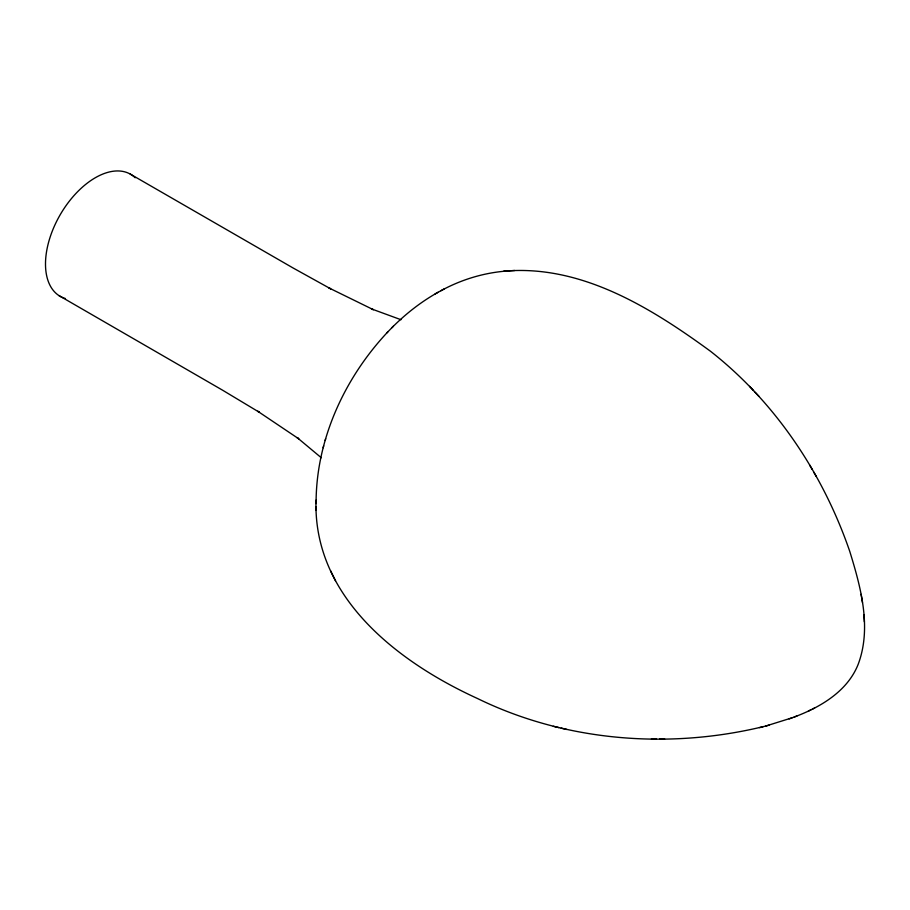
<?xml version="1.0" encoding="UTF-8"?>
<svg xmlns="http://www.w3.org/2000/svg" width="910" height="910" viewBox="0 0 910 910"><rect width="100%" height="100%" fill="white"/><g stroke="black" fill="none" stroke-linecap="round" stroke-linejoin="round"><path stroke-width="1.36" d="M316.089 503.605C315.906 439.78 344.606 377.752 387.956 331.74M323.141 447.765L323.687 445.854M325.188 440.451L325.678 438.745M391.88 327.736C405.598 313.927 421.08 301.767 438.097 292.281M386.716 333.026L393.268 326.303M440.918 290.734C461.711 279.359 484.996 272.386 508.679 270.896M435.082 293.941L444.08 288.993M794.157 717.046C820.263 707.32 847.54 691.395 858.232 664.175C871.882 627.559 860.792 587.178 849.781 551.449C823.015 473.655 775.388 402.152 710.403 351.192C650.684 307.603 580.716 264.116 503.537 271.237M808.387 711.074L810.867 709.845M812.312 709.117L814.632 707.98M765.799 726.032L792.098 717.808M789.141 718.923L796.944 715.999M316.02 500.159C313.006 597.096 397.863 662.127 477.488 698.505C567.214 742.378 672.934 749.885 769.212 725.156M759.52 727.647L763.103 726.726M509.486 270.85L514.719 270.498M651.389 738.977L656.519 739M659.682 739L664.675 739.011M553.291 726.305L558.922 727.625M561.186 728.148L566.748 729.456M400.98 319.717L371.416 308.877L373.373 309.696L328.92 287.913L330.717 288.845L293.168 268.029L130.164 174.026M58.945 295.579L222.62 390.219L259.418 412.332L257.712 411.24L298.81 438.847L297.115 437.562L321.287 457.741M749.556 386.352L753.526 390.572M755.107 392.278L759.02 396.43M809.593 464.976L812.175 469.401M813.745 472.142L816.259 476.453M330.592 570.798L332.855 575.427M333.219 576.144L335.528 580.853M862.464 602.522L861.099 594.287M864.363 621.848L863.92 614.887M316.168 506.825L316.236 510.43M65.463 298.56A70.457 40.677 -60 0 1 60.094 214.919A70.457 40.677 -60 0 1 135.203 177.757"/></g></svg>
